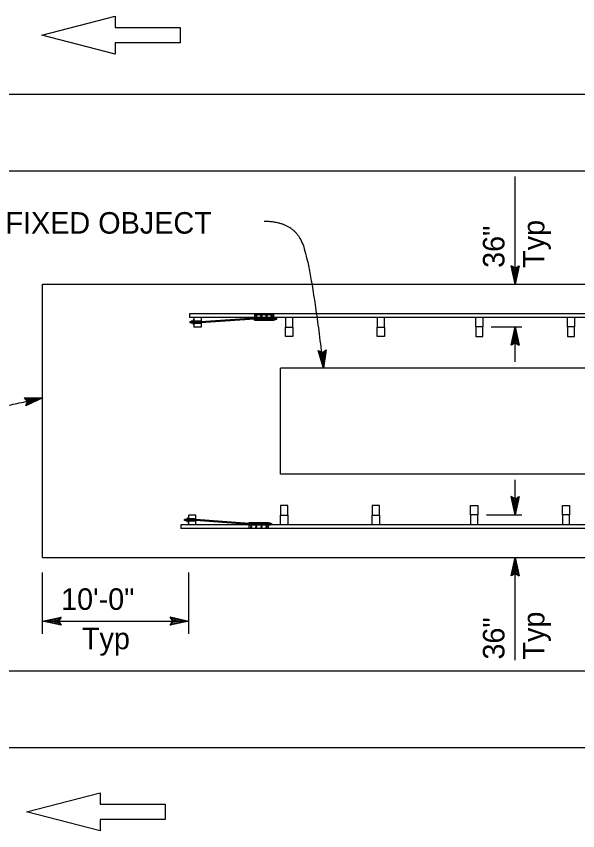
# Model space of a CAD drawing. Extents: x -894 to 866, y -472 to 714.
# Drawn here: x -555.3 to -372.8, y 197.9 to 462.7 of the extents above; entities that cross this region are included whole.
import ezdxf

# ---------------------------------------------------------------- set-up
doc = ezdxf.new("R2010")
doc.units = 0
for name, color, linetype in [('pp_PRESENTATION', 7, 'Continuous'), ('rd_ES', 7, 'Continuous'), ('rd_ETW', 7, 'Continuous'), ('tcd_MISC', 7, 'Continuous'), ('tcd_RAILING', 7, 'Continuous'), ('tcd_RAILING-anno', 7, 'Continuous')]:
    doc.layers.add(name, color=color, linetype=linetype)

msp = doc.modelspace()

# ---------------------------------------------------------------- linework, layer by layer
at = {"layer": 'pp_PRESENTATION'}
for p, q in [((-547.08, 456.59), (-523.17, 462.73)), ((-523.17, 462.73), (-523.17, 459.09)), ((-523.17, 459.09), (-502.07, 459.09)), ((-502.07, 459.09), (-502.07, 456.59)), ((-523.18, 450.45), (-547.08, 456.59)), ((-502.07, 456.59), (-502.07, 454.09)), ((-502.07, 454.09), (-523.18, 454.09)), ((-523.18, 454.09), (-523.18, 450.45)), ((-551.98, 204.03), (-528.06, 210.17)), ((-528.06, 210.17), (-528.06, 206.53)), ((-528.07, 197.9), (-551.98, 204.03)), ((-528.06, 206.53), (-506.97, 206.53)), ((-506.97, 206.53), (-506.97, 204.03)), ((-506.97, 204.03), (-506.97, 201.53)), ((-506.97, 201.53), (-528.07, 201.53)), ((-528.07, 201.53), (-528.07, 197.9))]:
    msp.add_line(p, q, dxfattribs=at)
at = {"layer": 'rd_ES'}
for p, q in [((-731.08, 412.42), (-127.6, 412.42)), ((-731.08, 249.91), (-127.6, 249.91))]:
    msp.add_line(p, q, dxfattribs=at)
at = {"layer": 'rd_ETW'}
for p, q in [((-731.08, 437.42), (-127.6, 437.42)), ((-731.08, 224.91), (-127.6, 224.91))]:
    msp.add_line(p, q, dxfattribs=at)
at = {"layer": 'tcd_MISC'}
for p, q in [((-546.77, 286.76), (-546.77, 375.57)), ((-546.77, 375.57), (-343.44, 375.57)), ((-469.46, 348.42), (-344.02, 348.42)), ((-469.46, 313.83), (-469.46, 348.26)), ((-469.46, 313.99), (-344.02, 313.99)), ((-546.77, 286.76), (-315.2, 286.76))]:
    msp.add_line(p, q, dxfattribs=at)
at = {"layer": 'tcd_RAILING'}
for p, q in [((-499.08, 366.07), (-343.44, 366.07)), ((-499.08, 365.98), (-499.08, 364.81)), ((-477.93, 365.78), (-477.93, 363.93)), ((-477.93, 365.78), (-471.75, 365.78)), ((-471.75, 365.78), (-471.75, 363.93)), ((-499.08, 364.9), (-343.44, 364.9)), ((-498.95, 363.39), (-498.95, 363.08)), ((-497.87, 363.39), (-498.95, 363.39)), ((-497.87, 363.08), (-498.95, 363.08)), ((-498.49, 363.59), (-498.49, 362.89)), ((-497.87, 363.59), (-498.49, 363.59)), ((-497.87, 362.89), (-498.49, 362.89)), ((-497.87, 364.01), (-497.87, 362.47)), ((-497.62, 364.01), (-497.87, 364.01)), ((-497.87, 362.95), (-497.87, 363.53)), ((-497.62, 364.81), (-497.62, 361.69)), ((-495.35, 363.62), (-497.62, 363.62)), ((-495.35, 363.39), (-497.62, 363.39)), ((-495.35, 363.08), (-497.62, 363.08)), ((-495.35, 362.85), (-497.62, 362.85)), ((-477.93, 364.55), (-495.35, 363.39)), ((-477.93, 364.24), (-495.35, 363.08)), ((-495.28, 364.81), (-495.28, 361.68)), ((-477.93, 363.93), (-477.93, 364.86)), ((-477.93, 364.7), (-471.75, 364.7)), ((-477.93, 364.55), (-471.75, 364.55)), ((-477.93, 364.24), (-471.75, 364.24)), ((-477.93, 364.08), (-471.75, 364.08)), ((-477.93, 363.93), (-471.75, 363.93)), ((-471.75, 364.74), (-471.14, 364.74)), ((-471.75, 364.69), (-471.75, 364.1)), ((-471.75, 364.55), (-470.67, 364.55)), ((-471.75, 364.24), (-470.67, 364.24)), ((-471.75, 364.05), (-471.14, 364.04)), ((-471.14, 364.04), (-471.14, 364.74)), ((-470.67, 364.24), (-470.67, 364.55)), ((-497.62, 362.46), (-497.87, 362.47)), ((-495.28, 361.68), (-497.62, 361.69)), ((-499.27, 299.68), (-499.52, 299.68)), ((-499.51, 298.13), (-499.52, 299.68)), ((-499.27, 297.35), (-499.27, 300.46)), ((-496.92, 300.46), (-499.27, 300.46)), ((-496.92, 299.29), (-499.27, 299.29)), ((-496.92, 297.33), (-496.92, 300.46)), ((-501.84, 297.43), (-315.2, 297.43)), ((-501.84, 297.37), (-501.84, 296.2)), ((-500.6, 298.75), (-500.6, 299.06)), ((-499.51, 299.06), (-500.6, 299.06)), ((-499.52, 298.75), (-500.6, 298.75)), ((-500.13, 298.56), (-500.13, 299.25)), ((-499.52, 299.25), (-500.13, 299.25)), ((-499.52, 298.56), (-500.13, 298.56)), ((-499.51, 299.2), (-499.52, 298.62)), ((-499.26, 298.14), (-499.51, 298.13)), ((-496.92, 299.06), (-499.27, 299.06)), ((-496.92, 298.75), (-499.27, 298.75)), ((-496.92, 298.52), (-499.27, 298.52)), ((-479.58, 297.82), (-496.92, 299.06)), ((-479.58, 297.5), (-496.92, 298.75)), ((-479.58, 296.27), (-479.58, 298.12)), ((-479.58, 298.12), (-473.4, 298.12)), ((-479.58, 298.12), (-479.58, 297.2)), ((-479.58, 297.97), (-473.4, 297.97)), ((-479.58, 297.81), (-473.4, 297.82)), ((-479.58, 297.5), (-473.4, 297.5)), ((-479.57, 297.35), (-473.4, 297.35)), ((-473.4, 296.27), (-473.4, 298.12)), ((-473.4, 298), (-472.78, 298.01)), ((-473.4, 297.37), (-473.4, 297.95)), ((-473.4, 297.82), (-472.32, 297.81)), ((-473.4, 297.5), (-472.32, 297.51)), ((-473.4, 297.31), (-472.78, 297.31)), ((-472.78, 298.01), (-472.78, 297.31)), ((-472.32, 297.81), (-472.32, 297.51)), ((-501.84, 296.26), (-315.2, 296.26)), ((-479.58, 296.27), (-473.4, 296.27))]:
    msp.add_line(p, q, dxfattribs=at)
for points in [[(-477.13, 365.33), (-477.47, 365.12), (-477.58, 365.31), (-477.24, 365.52)], [(-477.24, 365.52), (-477.58, 365.31), (-477.58, 365.32), (-477.26, 365.52)], [(-477.26, 365.52), (-477.58, 365.32), (-477.47, 365.52), (-477.47, 365.52)], [(-475.57, 365.52), (-475.9, 365.31), (-475.91, 365.32), (-475.59, 365.52)], [(-475.59, 365.52), (-475.91, 365.32), (-475.79, 365.52), (-475.79, 365.52)], [(-475.46, 365.33), (-475.79, 365.12), (-475.9, 365.31), (-475.57, 365.52)], [(-473.89, 365.52), (-474.23, 365.31), (-474.24, 365.32), (-473.92, 365.52)], [(-473.92, 365.52), (-474.24, 365.32), (-474.12, 365.52), (-474.12, 365.52)], [(-473.78, 365.33), (-474.12, 365.12), (-474.23, 365.31), (-473.89, 365.52)], [(-472.11, 365.33), (-472.45, 365.12), (-472.56, 365.31), (-472.22, 365.52)], [(-472.22, 365.52), (-472.56, 365.31), (-472.56, 365.32), (-472.24, 365.52)], [(-472.24, 365.52), (-472.56, 365.32), (-472.45, 365.52), (-472.45, 365.52)], [(-477.12, 365.32), (-477.44, 365.12), (-477.47, 365.12), (-477.13, 365.33)], [(-477.24, 365.12), (-477.24, 365.12), (-477.44, 365.12), (-477.12, 365.32)], [(-475.45, 365.32), (-475.77, 365.12), (-475.79, 365.12), (-475.46, 365.33)], [(-475.57, 365.12), (-475.57, 365.12), (-475.77, 365.12), (-475.45, 365.32)], [(-473.78, 365.32), (-474.09, 365.12), (-474.12, 365.12), (-473.78, 365.33)], [(-473.89, 365.12), (-473.89, 365.12), (-474.09, 365.12), (-473.78, 365.32)], [(-472.1, 365.32), (-472.42, 365.12), (-472.45, 365.12), (-472.11, 365.33)], [(-472.22, 365.12), (-472.22, 365.12), (-472.42, 365.12), (-472.1, 365.32)], [(-467.81, 361.68), (-465.47, 361.68), (-465.47, 364.81), (-467.81, 364.81)], [(-438, 361.68), (-435.65, 361.68), (-435.65, 364.81), (-438, 364.81)], [(-405.99, 364.9), (-403.64, 364.9), (-403.64, 361.77), (-405.99, 361.77)], [(-376.18, 364.9), (-373.83, 364.9), (-373.83, 361.77), (-376.18, 361.77)], [(-465.47, 358.55), (-467.81, 358.55), (-467.81, 361.68), (-465.47, 361.68)], [(-435.65, 358.55), (-438, 358.55), (-438, 361.68), (-435.65, 361.68)], [(-403.64, 361.77), (-405.99, 361.77), (-405.99, 358.64), (-403.64, 358.64)], [(-373.83, 361.77), (-376.18, 361.77), (-376.18, 358.64), (-373.83, 358.64)], [(-469.46, 300.48), (-467.11, 300.48), (-467.11, 303.61), (-469.46, 303.61)], [(-439.64, 300.48), (-437.3, 300.48), (-437.3, 303.61), (-439.64, 303.61)], [(-407.63, 303.69), (-405.28, 303.69), (-405.28, 300.56), (-407.63, 300.56)], [(-377.82, 303.69), (-375.47, 303.69), (-375.47, 300.56), (-377.82, 300.56)], [(-467.11, 297.35), (-469.46, 297.35), (-469.46, 300.48), (-467.11, 300.48)], [(-437.3, 297.35), (-439.64, 297.35), (-439.64, 300.48), (-437.3, 300.48)], [(-405.28, 300.56), (-407.63, 300.56), (-407.63, 297.43), (-405.28, 297.43)], [(-375.47, 300.56), (-377.82, 300.56), (-377.82, 297.43), (-375.47, 297.43)], [(-478.88, 296.54), (-479.22, 296.74), (-479.23, 296.74), (-478.9, 296.54)], [(-478.9, 296.54), (-479.23, 296.74), (-479.12, 296.53), (-479.12, 296.53)], [(-478.77, 296.72), (-479.12, 296.93), (-479.22, 296.74), (-478.88, 296.54)], [(-478.77, 296.74), (-479.09, 296.94), (-479.12, 296.93), (-478.77, 296.72)], [(-478.88, 296.93), (-478.88, 296.93), (-479.09, 296.94), (-478.77, 296.74)], [(-477.1, 296.72), (-477.44, 296.93), (-477.55, 296.74), (-477.21, 296.53)], [(-477.21, 296.53), (-477.55, 296.74), (-477.55, 296.73), (-477.24, 296.53)], [(-477.24, 296.53), (-477.55, 296.73), (-477.44, 296.53), (-477.44, 296.53)], [(-477.1, 296.73), (-477.42, 296.93), (-477.44, 296.93), (-477.1, 296.72)], [(-477.21, 296.94), (-477.21, 296.94), (-477.42, 296.93), (-477.1, 296.73)], [(-475.43, 296.72), (-475.77, 296.93), (-475.88, 296.74), (-475.54, 296.53)], [(-475.54, 296.53), (-475.88, 296.74), (-475.88, 296.73), (-475.56, 296.54)], [(-475.56, 296.54), (-475.88, 296.73), (-475.77, 296.54), (-475.77, 296.54)], [(-475.43, 296.73), (-475.74, 296.93), (-475.77, 296.93), (-475.43, 296.72)], [(-475.54, 296.94), (-475.54, 296.94), (-475.74, 296.93), (-475.43, 296.73)], [(-473.86, 296.53), (-474.2, 296.75), (-474.21, 296.74), (-473.89, 296.54)], [(-473.89, 296.54), (-474.21, 296.74), (-474.09, 296.53), (-474.09, 296.53)], [(-473.76, 296.72), (-474.09, 296.94), (-474.2, 296.75), (-473.86, 296.53)], [(-473.75, 296.74), (-474.07, 296.94), (-474.09, 296.94), (-473.76, 296.72)], [(-473.86, 296.93), (-473.86, 296.93), (-474.07, 296.94), (-473.75, 296.74)]]:
    msp.add_lwpolyline(points, close=True, dxfattribs=at)
at = {"layer": 'tcd_RAILING-anno'}
for p, q in [((-393.16, 375.57), (-393.16, 410.58)), ((-394.49, 381.57), (-394.49, 381.57)), ((-391.82, 381.57), (-391.82, 381.57)), ((-393.16, 375.57), (-393.16, 375.57)), ((-400.92, 361.77), (-390.96, 361.77)), ((-393.16, 350.35), (-393.16, 361.77)), ((-393.16, 361.77), (-393.16, 361.77)), ((-394.5, 355.77), (-394.5, 355.77)), ((-391.83, 355.77), (-391.83, 355.77)), ((-455.5, 348.26), (-457.17, 354.07)), ((-457.17, 354.07), (-457.17, 354.07)), ((-457.17, 354.07), (-455.82, 353.36)), ((-455.59, 349.62), (-456.81, 353.86)), ((-455.67, 350.97), (-456.46, 353.71)), ((-455.75, 352.33), (-456.09, 353.5)), ((-455.82, 353.36), (-454.55, 354.23)), ((-455.56, 353.55), (-455.75, 352.33)), ((-455.23, 353.75), (-455.67, 350.97)), ((-454.89, 354), (-455.58, 349.61)), ((-454.55, 354.23), (-455.5, 348.26)), ((-454.55, 354.23), (-454.55, 354.23)), ((-455.5, 348.26), (-455.5, 348.26)), ((-552.82, 338.62), (-552.82, 338.62)), ((-546.67, 338.65), (-546.67, 338.65)), ((-552.22, 336.02), (-552.22, 336.02)), ((-393.16, 300.56), (-393.16, 312.02)), ((-394.49, 306.56), (-394.49, 306.56)), ((-391.82, 306.56), (-391.82, 306.56)), ((-402.45, 300.56), (-390.96, 300.56)), ((-393.16, 300.56), (-393.16, 300.56)), ((-393.16, 253.3), (-393.16, 286.76)), ((-393.16, 286.76), (-393.16, 286.76)), ((-546.77, 261.87), (-546.77, 281.82)), ((-499.27, 261.87), (-499.27, 281.82)), ((-394.5, 280.76), (-394.5, 280.76)), ((-391.83, 280.76), (-391.83, 280.76)), ((-546.77, 266.06), (-499.27, 266.06)), ((-546.77, 266.06), (-546.77, 266.06)), ((-540.77, 267.39), (-540.77, 267.39)), ((-505.27, 267.4), (-505.27, 267.4)), ((-499.27, 266.06), (-499.27, 266.06)), ((-540.77, 264.72), (-540.77, 264.72)), ((-505.27, 264.73), (-505.27, 264.73))]:
    msp.add_line(p, q, dxfattribs=at)
for points in [[(-391.82, 381.57), (-393.16, 375.57), (-394.49, 381.57), (-394.14, 381.36), (-393.17, 376.96), (-392.18, 381.36), (-392.53, 381.15), (-393.16, 378.33), (-393.78, 381.14), (-393.43, 380.93), (-393.16, 379.71), (-392.89, 380.93), (-393.16, 380.77), (-394.49, 381.57), (-393.16, 380.77)], [(-394.5, 355.77), (-393.16, 361.77), (-391.83, 355.76), (-392.19, 355.98), (-393.16, 360.37), (-394.15, 355.98), (-393.79, 356.19), (-393.16, 359), (-392.54, 356.19), (-392.9, 356.41), (-393.17, 357.62), (-393.44, 356.4), (-393.16, 356.57), (-391.83, 355.76), (-393.16, 356.57)], [(-552.82, 338.62), (-546.67, 338.65), (-552.22, 336.02), (-552.1, 336.41), (-548.03, 338.34), (-552.53, 338.32), (-552.25, 338.02), (-549.37, 338.04), (-551.97, 336.8), (-551.84, 337.2), (-550.71, 337.73), (-551.96, 337.72), (-551.74, 337.49), (-552.22, 336.02), (-551.74, 337.49)], [(-391.82, 306.56), (-393.16, 300.56), (-394.49, 306.56), (-394.14, 306.35), (-393.17, 301.95), (-392.18, 306.35), (-392.53, 306.14), (-393.16, 303.32), (-393.78, 306.14), (-393.43, 305.92), (-393.16, 304.71), (-392.89, 305.93), (-393.16, 305.76), (-394.49, 306.56), (-393.16, 305.76)], [(-394.5, 280.76), (-393.16, 286.76), (-391.83, 280.76), (-392.19, 280.97), (-393.16, 285.37), (-394.15, 280.97), (-393.79, 281.18), (-393.16, 284), (-392.54, 281.19), (-392.9, 281.4), (-393.17, 282.61), (-393.44, 281.39), (-393.16, 281.56), (-391.83, 280.76), (-393.16, 281.56)], [(-540.77, 264.72), (-546.77, 266.06), (-540.77, 267.39), (-540.98, 267.04), (-545.37, 266.07), (-540.98, 265.08), (-541.19, 265.43), (-544, 266.06), (-541.19, 266.68), (-541.41, 266.33), (-542.62, 266.06), (-541.4, 265.79), (-541.57, 266.06), (-540.77, 267.39), (-541.57, 266.06)], [(-505.27, 267.4), (-499.27, 266.06), (-505.27, 264.73), (-505.05, 265.09), (-500.66, 266.06), (-505.05, 267.05), (-504.84, 266.69), (-502.03, 266.06), (-504.84, 265.44), (-504.63, 265.8), (-503.41, 266.07), (-504.63, 266.34), (-504.47, 266.06), (-505.27, 264.73), (-504.47, 266.06)]]:
    msp.add_lwpolyline(points, close=True, dxfattribs=at)
for points in [[(-474.77, 396.11), (-465.24, 396.11), (-459.43, 381.73), (-455.5, 348.26)], [(-582.96, 340.17), (-574.69, 341.46), (-571.93, 339.68), (-576.57, 333.88), (-570.79, 333.03), (-558.77, 336.17), (-547.62, 338.39)]]:
    msp.add_open_spline(points, degree=2, dxfattribs=at)

# ---------------------------------------------------------------- texts
for s, p in [('FIXED OBJECT', (-558.87, 392.05)), ('10\'-0"', (-540.78, 269.71)), ('Typ', (-534, 256.9))]:
    msp.add_text(s, height=7, dxfattribs=at).set_placement(p)
for s, p in [('Typ', (-383.65, 380.91)), ('36"', (-396.65, 380.91)), ('Typ', (-383.65, 253.54)), ('36"', (-396.65, 253.54))]:
    msp.add_text(s, height=7, rotation=90, dxfattribs=at).set_placement(p)

doc.saveas('drawing.dxf')
